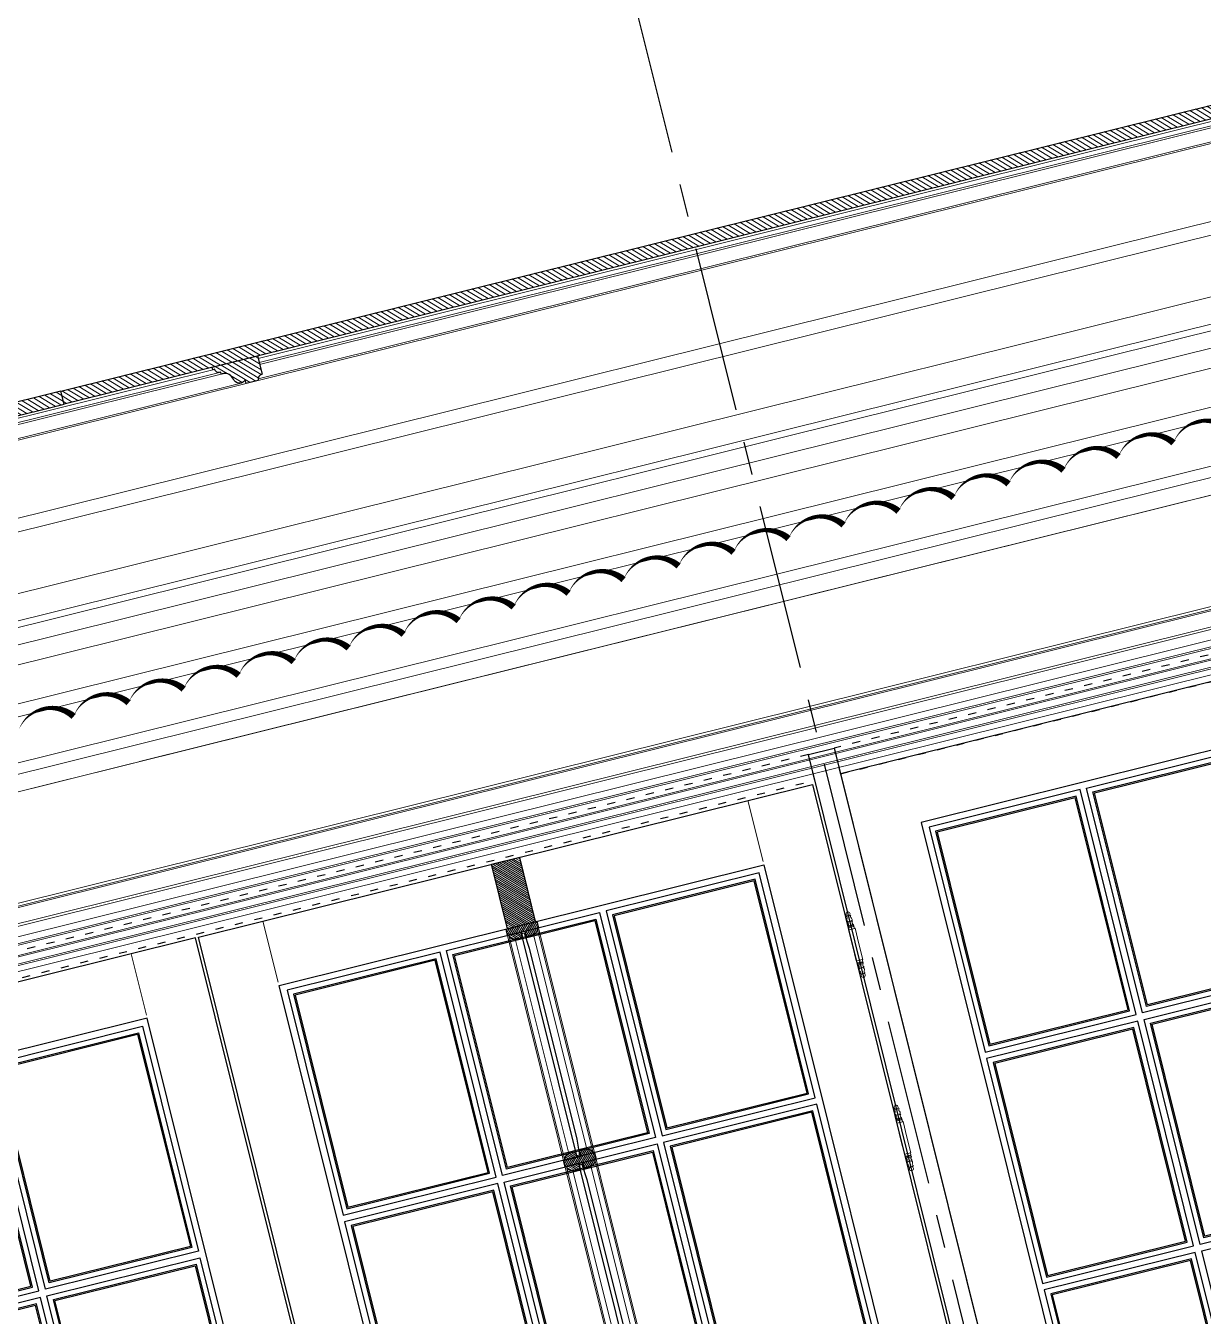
# Model space of a CAD drawing. Header units: inches. Extents: x 122939 to 389145, y 29603 to 574065.
# Drawn here: x 337216 to 338989, y 515666 to 517609 of the extents above; entities that cross this region are included whole.
import ezdxf

# ---------------------------------------------------------------- set-up
doc = ezdxf.new("R2010")
doc.units = ezdxf.units.IN
doc.header["$MEASUREMENT"] = 0
doc.linetypes.add('ACAD_ISO03W100', pattern=[30, 12, -18])
doc.linetypes.add('CENTER', pattern=[2, 1.25, -0.25, 0.25, -0.25])
doc.layers.add('CQ Grg Gypsum', color=41, linetype='Continuous')
doc.layers.add('hatch', color=8, linetype='Continuous')
doc.layers.add('CQ gypsum 2', color=42, linetype='Continuous', lineweight=0)
doc.layers.add('CQ Gypsum Hatch', color=8, linetype='Continuous', lineweight=20)
pattern_1 = [(135, (0, 0), (-4.419417382415923, -4.41941738241592), [])]
pattern_2 = [(135, (-731.5624121256333, 902.8979244012171), (-1.767766952966369, -1.767766952966369), [])]
pattern_3 = [(135, (-484.0624121256315, 791.2379308583695), (-1.767766952966369, -1.767766952966369), [])]

# ---------------------------------------------------------------- blocks, each defined once
blk = doc.blocks.new('section ceiling c and d')
at = {"layer": 'CQ Gypsum Hatch'}
h = blk.add_hatch(dxfattribs=at)
h.set_pattern_fill('ANSI31', color=256, scale=50, angle=89.99999999999999, style=0)
h.set_pattern_definition(pattern_1)
h.paths.add_polyline_path([(233496.9999999944, -77495.99998771946), (233496.9999999944, -77475.99998771911), (230606.9172413638, -77475.99998771946), (230606.917241364, -77495.99998771946)])
h = blk.add_hatch(dxfattribs=at)
h.set_pattern_fill('ANSI31', color=256, scale=50, angle=89.99999999999999, style=0)
h.set_pattern_definition(pattern_1)
h.paths.add_polyline_path([(233496.9999999944, -77495.99998771911), (233496.9999999944, -77475.99998771911), (236387.0827586252, -77475.99998771964), (236387.082758625, -77495.99998771964)])
h = blk.add_hatch(dxfattribs=at)
h.set_pattern_fill('ANSI31', color=256, scale=50, angle=89.99999999999999, style=0)
h.set_pattern_definition([(135, (-1970.082758630422, -2.095475792884827e-09), (-4.419417382415923, -4.41941738241592), [])])
edge = h.paths.add_edge_path()
edge.add_line((233796.999999994, -77495.99998620548), (233796.9999999939, -77524.37417744893))
edge.add_arc((233796.9999999937, -77532.18667744903), 7.812499999999999, 89.9999999999839, 179.9999999999839)
edge.add_line((233789.1874999942, -77532.18667744903), (233770.4374999942, -77532.186677449))
edge.add_line((233770.4374999939, -77532.18667744892), (233770.4374999939, -77525.93667744889))
edge.add_arc((233763.4244095796, -77521.18439792958), 8.471575873886328, 269.2454723607782, 325.8772603763292, ccw=False)
edge.add_arc((233763.3769192867, -77519.8217148002), 9.8337331454836, 200.3020027309789, 269.62670473501373, ccw=False)
edge.add_arc((233711.1164921593, -77537.37203852087), 45.30040932053804, 18.18592639775025, 30.09764001402735)
edge.add_arc((233741.5624717535, -77519.57261538715), 10.03429423482947, 29.3458222726193, 84.05153147357571)
edge.add_arc((233738.5304368192, -77545.49400170404), 36.13183004922327, 83.52922315540752, 91.62468517509228)
edge.add_line((233737.5060161276, -77509.37669691897), (233737.5060161276, -77506.42338870215))
edge.add_arc((233738.3554601738, -77482.52190204262), 23.91657625425081, 257.9630168329807, 267.96460009574935, ccw=False)
edge.add_arc((233734.2034305464, -77502.35558701225), 3.653872664903471, 198.8512363217455, 256.7800205599295, ccw=False)
edge.add_arc((233747.2607251386, -77496.48165056092), 17.95877705049954, 190.9931405080333, 203.1300132639854, ccw=False)
edge.add_line((233729.6314912839, -77499.90623620816), (233726.506491284, -77499.9062362081))
edge.add_line((233726.5064912841, -77499.90623620793), (233726.5064912841, -77495.9999862079))
edge.add_line((233726.5064912842, -77495.99998620816), (233796.9999999943, -77495.9999862082))
at = {"layer": 'CQ Grg Gypsum'}
for points, elevation in [([(233496.9999999944, -77495.99998771946), (233496.9999999944, -77475.99998771911), (230606.9172413638, -77475.99998771946), (230606.917241364, -77495.99998771946)], 6.81957297974918e-09), ([(233496.9999999944, -77495.99998771911), (233496.9999999944, -77475.99998771911), (236387.0827586252, -77475.99998771964), (236387.082758625, -77495.99998771964)], -1.118016549531316e-06)]:
    blk.add_lwpolyline(points, close=True, dxfattribs=dict(at, elevation=elevation))
at = {"layer": 'CQ Grg Gypsum', "elevation": 4.172064042733835e-07}
blk.add_lwpolyline([(233796.9999999944, -77495.99998771917), (233796.9999999943, -77524.37417896272, 0.4142135623730696), (233789.1874999946, -77532.18667896243), (233770.4374999948, -77532.18667896243), (233770.4374999946, -77525.93667896232, -0.2522580878900783), (233763.3128506931, -77529.65524074773, -0.3120623172866313), (233754.1540890424, -77523.2337113092, 0.0520215070008044), (233750.3091413721, -77514.65501266997, 0.2433378965035784), (233742.6023653426, -77509.59235226968, 0.0353378151643051), (233737.5060161277, -77509.37669843255), (233737.5060161276, -77506.42339021526, -0.0436678643667718), (233733.3678251281, -77505.91263070132, -0.2582860905383594), (233730.7455490613, -77503.5361989967, -0.0530066584703844), (233729.6314912845, -77499.90623772179), (233726.5064912841, -77499.90623772144), (233726.5064912846, -77495.99998772144), (233796.9999999946, -77495.99998772121)], format="xyb", dxfattribs=at)
blk = doc.blocks.new('french door panel')
at = {"lineweight": 0}
h = blk.add_hatch(dxfattribs=at)
h.set_pattern_fill('ANSI31', color=8, scale=20, angle=90)
h.set_pattern_definition(pattern_2)
edge = h.paths.add_edge_path()
edge.add_line((6357.984471745129, 4229.229499793187), (6357.984471745129, 4129.229499793187))
edge.add_line((6357.984471745129, 4129.229499793187), (6401.984471745129, 4129.229499793187))
edge.add_line((6401.984471745129, 4129.229499793187), (6401.984471745129, 4228.793211033593))
edge.add_line((6401.984471745129, 4228.793211033593), (6357.984471745129, 4228.793211033593))
h = blk.add_hatch(dxfattribs=at)
h.set_pattern_fill('ANSI31', color=8, scale=20)
h.set_pattern_definition([(45, (-731.5624121256333, 902.8979244012171), (-1.767766952966369, 1.767766952966369), [])])
h.paths.add_polyline_path([(6393.984471745129, 4109.229499793187), (6393.984471745129, 4111.229499793189, 0.4142135623731283), (6401.984471745128, 4119.229499793187), (6403.984471745135, 4119.229499793189), (6403.984471745126, 4129.229499793187), (6355.984471745129, 4129.229499793187), (6355.984471745129, 4119.229499793189), (6382.984471745129, 4119.229499793189), (6382.984471745103, 4109.229499793184)])
h = blk.add_hatch(dxfattribs=at)
h.set_pattern_fill('ANSI31', color=8, scale=20, angle=90)
h.set_pattern_definition(pattern_2)
h.paths.add_polyline_path([(6376.984471745127, 4109.229499793187), (6376.98447174513, 4119.229499793183), (6357.984471745131, 4119.229499793189, 0.4142135623732948), (6365.984471745129, 4111.229499793189), (6365.984471745129, 4109.229499793187)])
h = blk.add_hatch(dxfattribs=at)
h.set_pattern_fill('ANSI31', color=8, scale=20)
h.set_pattern_definition([(45, (-484.0624121256315, 791.2379308583695), (-1.767766952966369, 1.767766952966369), [])])
edge = h.paths.add_edge_path()
edge.add_line((6355.984471745131, 3760.069506375288), (6382.984471745098, 3760.069506375285))
edge.add_line((6382.984471745098, 3760.069506375285), (6382.984471745101, 3750.069506375282))
edge.add_line((6382.984471745101, 3750.069506375282), (6393.984471745131, 3750.069506375282))
edge.add_line((6393.984471745131, 3750.069506375282), (6393.984471745131, 3752.069506375284))
edge.add_arc((6393.984471745132, 3760.069506375282), 7.999999999998181, 269.9999999999935, 360)
edge.add_line((6401.984471745131, 3760.069506375282), (6403.984471745131, 3760.069506375284))
edge.add_line((6403.984471745131, 3760.069506375284), (6403.984471745129, 3770.069506375282))
edge.add_line((6403.984471745129, 3770.069506375282), (6401.984471745131, 3770.069506375282))
edge.add_arc((6393.984471745131, 3770.069506375282), 8, 360, 450)
edge.add_line((6393.984471745131, 3778.069506375282), (6393.984471745131, 3780.069506375285))
edge.add_line((6393.984471745131, 3780.069506375285), (6382.984471745096, 3780.069506375281))
edge.add_line((6382.984471745096, 3780.069506375281), (6382.984471745101, 3770.069506375282))
edge.add_line((6382.984471745101, 3770.069506375282), (6355.984471745134, 3770.069506375278))
edge.add_line((6355.984471745134, 3770.069506375278), (6355.984471745131, 3760.069506375288))
h = blk.add_hatch(dxfattribs=at)
h.set_pattern_fill('ANSI31', color=8, scale=20, angle=90)
h.set_pattern_definition(pattern_3)
edge = h.paths.add_edge_path()
edge.add_line((6357.984471745131, 3770.069506375279), (6376.984471745131, 3770.069506375285))
edge.add_line((6376.984471745131, 3770.069506375285), (6376.984471745128, 3780.069506375281))
edge.add_line((6376.984471745128, 3780.069506375281), (6365.98447174513, 3780.069506375281))
edge.add_line((6365.98447174513, 3780.069506375281), (6365.98447174513, 3778.069506375279))
edge.add_arc((6365.984471745128, 3770.069506375283), 7.999999999996362, 449.999999999987, 540.000000000013)
h = blk.add_hatch(dxfattribs=at)
h.set_pattern_fill('ANSI31', color=8, scale=20, angle=90)
h.set_pattern_definition(pattern_3)
edge = h.paths.add_edge_path()
edge.add_line((6357.984471745131, 3760.069506375286), (6376.984471745131, 3760.069506375281))
edge.add_line((6376.984471745131, 3760.069506375281), (6376.984471745128, 3750.069506375285))
edge.add_line((6376.984471745128, 3750.069506375285), (6365.98447174513, 3750.069506375285))
edge.add_line((6365.98447174513, 3750.069506375285), (6365.98447174513, 3752.069506375286))
edge.add_arc((6365.984471745128, 3760.069506375283), 7.999999999996362, 179.999999999987, 270.000000000013, ccw=False)
at = {"color": 8, "lineweight": 0}
for p, q in [((6003.734473446855, 4134.229499543302, -1.316455139054646e-09), (6003.734473446855, 4229.229499793187, -1.316455139054646e-09)), ((6756.234470043382, 4134.229499543302, -1.316455139054646e-09), (6756.234470043382, 4229.229499793187, -1.316455139054646e-09)), ((6355.984471745119, 1974.269500711855), (6355.984471745129, 4119.229499793189, -1.38554750225145e-09)), ((6357.984471745131, 4119.229499793189, -1.38554750225145e-09), (6357.984471745131, 3770.069506375279, -1.746497590247569e-09)), ((6365.984471745129, 4109.229499793187, -1.38554750225145e-09), (6365.984471745129, 3778.069506375281, -1.746497590247569e-09)), ((6393.984471745129, 4109.229499793187, -1.38554750225145e-09), (6393.984471745129, 3778.069506375284, -1.746497590247569e-09)), ((6401.984471745128, 4119.229499793189, -1.38554750225145e-09), (6401.984471745128, 3770.069506375286, -1.746497590247569e-09)), ((6403.984471745125, 1974.269500711855), (6403.984471745135, 4119.229499793189, -1.38554750225145e-09)), ((6357.984471745131, 3760.069506375289, -1.746497590247569e-09), (6357.984471745131, 3410.909506375281)), ((6365.984471745129, 3752.069506375288, -1.746497590247569e-09), (6365.984471745129, 3418.909506375282)), ((6393.984471745129, 3752.069506375286, -1.746497590247569e-09), (6393.984471745129, 3418.909506375285)), ((6401.984471745128, 3760.069506375286, -1.746497590247569e-09), (6401.984471745128, 3410.909506375285))]:
    blk.add_line(p, q, dxfattribs=at)
at = {"color": 0, "lineweight": -2}
for points, elevation in [([(5903.734471745119, 4229.229499793187), (6856.234471745119, 4229.229499793187), (6856.234471745119, 1662.229499795234), (5903.734471745119, 1662.229499795234)], -4.618491674171499e-10), ([(6003.734471745119, 4129.229499793187), (6756.234471745119, 4129.229499793187), (6756.234471745119, 1964.269500711857), (6003.734471745119, 1964.269500711858)], -4.618491674171499e-10), ([(6251.234471414366, 4119.229506375292), (6013.734471539294, 4119.229506375292), (6013.734466206621, 3770.06950637528), (6251.234466081693, 3770.06950637528)], -4.300424503255624e-10), ([(6243.234471414362, 4111.229506375288), (6021.734471539297, 4111.229506375288), (6021.734466206624, 3778.069506375284), (6243.234466081689, 3778.069506375284)], -4.300424503255624e-10), ([(6241.23447141436, 4109.229506375286), (6023.734471539299, 4109.229506375286), (6023.734466206626, 3780.069506375286), (6241.234466081687, 3780.069506375286)], -4.300424503255624e-10), ([(6261.234471414356, 4119.229506375292), (6498.734471289428, 4119.229506375292), (6498.734465956755, 3770.06950637528), (6261.234466081683, 3770.06950637528)], -4.300424503255624e-10), ([(6269.23447141436, 4111.229506375288), (6490.734471289425, 4111.229506375288), (6490.734465956752, 3778.069506375284), (6269.234466081687, 3778.069506375284)], -4.300424503255624e-10), ([(6271.234471414362, 4109.229506375286), (6488.734471289423, 4109.229506375286), (6488.73446595675, 3780.069506375286), (6271.234466081689, 3780.069506375286)], -4.300424503255624e-10), ([(6746.234471414369, 4119.229506375292), (6508.734471539297, 4119.229506375292), (6508.734466206624, 3770.06950637528), (6746.234466081696, 3770.06950637528)], -4.300424503255624e-10), ([(6738.234471414366, 4111.229506375288), (6516.734471539301, 4111.229506375288), (6516.734466206628, 3778.069506375284), (6738.234466081693, 3778.069506375284)], -4.300424503255624e-10), ([(6736.234471414364, 4109.229506375286), (6518.734471539303, 4109.229506375286), (6518.73446620663, 3780.069506375286), (6736.234466081691, 3780.069506375286)], -4.300424503255624e-10), ([(6251.234471414366, 3760.06950637529), (6013.734471539295, 3760.06950637529), (6013.734466206622, 3410.909506375278), (6251.234466081693, 3410.909506375278)], -4.300424503255624e-10), ([(6243.234471414363, 3752.069506375286), (6021.734471539298, 3752.069506375286), (6021.734466206625, 3418.909506375282), (6243.23446608169, 3418.909506375282)], -4.300424503255624e-10), ([(6261.234471414357, 3760.06950637529), (6498.734471289429, 3760.06950637529), (6498.734465956756, 3410.909506375278), (6261.234466081684, 3410.909506375278)], -4.300424503255624e-10), ([(6269.234471414361, 3752.069506375286), (6490.734471289426, 3752.069506375286), (6490.734465956753, 3418.909506375282), (6269.234466081688, 3418.909506375282)], -4.300424503255624e-10), ([(6746.23447141437, 3760.06950637529), (6508.734471539298, 3760.06950637529), (6508.734466206625, 3410.909506375278), (6746.234466081697, 3410.909506375278)], -4.300424503255624e-10), ([(6738.234471414366, 3752.069506375286), (6516.734471539302, 3752.069506375286), (6516.734466206629, 3418.909506375282), (6738.234466081693, 3418.909506375282)], -4.300424503255624e-10), ([(6241.234471414361, 3750.069506375285), (6023.7344715393, 3750.069506375285), (6023.734466206627, 3420.909506375284), (6241.234466081688, 3420.909506375284)], -4.300424503255624e-10), ([(6271.234471414363, 3750.069506375285), (6488.734471289424, 3750.069506375285), (6488.734465956751, 3420.909506375284), (6271.23446608169, 3420.909506375284)], -4.300424503255624e-10), ([(6736.234471414365, 3750.069506375285), (6518.734471539304, 3750.069506375285), (6518.734466206631, 3420.909506375284), (6736.234466081692, 3420.909506375284)], -4.300424503255624e-10)]:
    blk.add_lwpolyline(points, close=True, dxfattribs=dict(at, elevation=elevation))
at = {"color": 8, "lineweight": -2, "elevation": -1.38554750225145e-09}
blk.add_lwpolyline([(6357.984471745129, 4229.229499793187), (6357.984471745129, 4129.229499793187), (6401.984471745129, 4129.229499793187), (6401.984471745129, 4228.793211033593), (6357.984471745129, 4228.793211033593)], dxfattribs=at)
at = {"color": 8, "lineweight": -2}
for points, elevation in [([(6355.984471745129, 4119.229499793189), (6355.984471745129, 4129.229499793187), (6403.984471745126, 4129.229499793187), (6403.984471745135, 4119.229499793189), (6401.984471745128, 4119.229499793187, -0.4142135623731283), (6393.984471745129, 4111.229499793189), (6393.984471745129, 4109.229499793187), (6382.984471745103, 4109.229499793184), (6382.984471745129, 4119.229499793189), (6355.984471745129, 4119.229499793189)], -1.38554750225145e-09), ([(6357.984471745131, 4119.229499793189), (6376.98447174513, 4119.229499793183), (6376.984471745127, 4109.229499793187), (6365.984471745129, 4109.229499793187), (6365.984471745129, 4111.229499793189, -0.4142135623732282), (6357.984471745131, 4119.229499793187, 1)], -1.38554750225145e-09), ([(6357.984471745131, 3770.069506375281), (6376.984471745131, 3770.069506375286), (6376.984471745128, 3780.069506375283), (6365.98447174513, 3780.069506375283), (6365.98447174513, 3778.069506375281, 0.4142135623732282), (6357.984471745131, 3770.069506375283, -1)], -1.284648422830419e-09), ([(6357.984471745131, 3760.069506375288), (6376.984471745131, 3760.069506375283), (6376.984471745128, 3750.069506375286), (6365.98447174513, 3750.069506375286), (6365.98447174513, 3752.069506375288, -0.4142135623732282), (6357.984471745131, 3760.069506375286, 1)], -1.284648422830419e-09)]:
    blk.add_lwpolyline(points, format="xyb", dxfattribs=dict(at, elevation=elevation))
at = {"color": 8}
for points, elevation in [([(6383.15180173263, 3796.317487521756), (6381.15180173263, 3772.069506375279), (6377.15180173263, 3772.069506375279), (6377.15180173263, 4117.229499793187), (6381.15180173263, 4117.229499793187), (6383.15180173263, 4092.98151864671)], -1.38554750225145e-09), ([(6383.151801732558, 3437.157487646708), (6381.151801732558, 3412.909506500231), (6377.151801732558, 3412.909506500231), (6377.151801732558, 3758.069506375286), (6381.151801732558, 3758.069506375286), (6383.151801732558, 3733.82152522881)], -9.236983348342998e-10)]:
    blk.add_lwpolyline(points, close=True, dxfattribs=dict(at, elevation=elevation))
at = {"color": 8, "lineweight": -2, "elevation": -9.236983348342998e-10}
blk.add_lwpolyline([(6355.984471745131, 3770.069506375279), (6382.984471745098, 3770.069506375283), (6382.984471745101, 3780.069506375286), (6393.984471745131, 3780.069506375286), (6393.984471745131, 3778.069506375284, -0.4142135623730951), (6401.984471745131, 3770.069506375286), (6403.984471745131, 3770.069506375284), (6403.984471745129, 3760.069506375286), (6401.984471745131, 3760.069506375286, -0.4142135623730951), (6393.984471745131, 3752.069506375286), (6393.984471745131, 3750.069506375283), (6382.984471745096, 3750.069506375286), (6382.984471745101, 3760.069506375286), (6355.984471745134, 3760.069506375289)], format="xyb", close=True, dxfattribs=at)
blk = doc.blocks.new('french door fixed panel')
at = {"color": 0, "lineweight": -2}
for points, elevation in [([(7599.935649247956, 4234.229499793146), (6901.234471745149, 4234.229499793204), (6901.234471745265, 1662.229499795183), (7599.935649248131, 1662.229499795183)], -4.618491674171499e-10), ([(7499.935649247956, 4134.229499793204), (7001.234471745032, 4134.229499793204), (7001.234471745091, 1969.269500711875), (7499.935649247956, 1969.269500711875)], -4.618491674171499e-10), ([(7245.585068201472, 4124.229506375326), (7011.234471539326, 4124.229506375326), (7011.234466206573, 3775.069506375294), (7245.585062868835, 3775.069506375352)], -4.300424503262887e-10), ([(7255.585068201472, 4124.229506375326), (7489.935664863675, 4124.229506375326), (7489.935670196312, 3775.069506375294), (7255.585073534166, 3775.069506375294)], -4.300424503262887e-10), ([(7237.585068201413, 4116.229506375326), (7019.234471539268, 4116.229506375326), (7019.234466206573, 3783.069506375294), (7237.585062868835, 3783.069506375352)], -4.300424503262887e-10), ([(7235.585068201472, 4114.229506375326), (7021.234471539326, 4114.229506375326), (7021.234466206632, 3785.069506375294), (7235.585062868835, 3785.069506375294)], -4.300424503262887e-10), ([(7263.585068201472, 4116.229506375326), (7481.935664863675, 4116.229506375268), (7481.935670196312, 3783.069506375352), (7263.585073534108, 3783.069506375294)], -4.300424503262887e-10), ([(7265.585068201472, 4114.229506375326), (7479.935664863617, 4114.229506375268), (7479.93567019637, 3785.069506375294), (7265.585073534108, 3785.069506375294)], -4.300424503262887e-10), ([(7245.585068201472, 3765.069506375352), (7011.234471539268, 3765.069506375294), (7011.234466206632, 3415.909506375319), (7245.585062868835, 3415.909506375319)], -4.300424503262887e-10), ([(7237.585068201472, 3757.069506375352), (7019.234471539268, 3757.069506375294), (7019.234466206573, 3423.909506375261), (7237.585062868835, 3423.909506375319)], -4.300424503262887e-10), ([(7235.585068201472, 3755.069506375294), (7021.234471539268, 3755.069506375294), (7021.23446620669, 3425.909506375261), (7235.585062868835, 3425.909506375261)], -4.300424503262887e-10), ([(7255.585068201472, 3765.069506375294), (7489.935664863675, 3765.069506375352), (7489.93567019637, 3415.909506375319), (7255.585073534108, 3415.909506375261)], -4.300424503262887e-10), ([(7263.585068201472, 3757.069506375352), (7481.935664863675, 3757.069506375294), (7481.93567019637, 3423.909506375319), (7263.585073534108, 3423.909506375319)], -4.300424503262887e-10), ([(7265.585068201472, 3755.069506375294), (7479.935664863617, 3755.069506375294), (7479.93567019637, 3425.909506375319), (7265.585073534166, 3425.909506375261)], -4.300424503262887e-10), ([(7245.585068201472, 3405.909506375378), (7011.234471539268, 3405.909506375378), (7011.234466206632, 3056.749506375287), (7245.585062868777, 3056.749506375287)], -4.300424503262887e-10), ([(7255.585068201472, 3405.909506375319), (7489.935664863675, 3405.909506375319), (7489.93567019637, 3056.749506375287), (7255.585073534166, 3056.749506375345)], -4.300424503262887e-10), ([(7237.585068201472, 3397.909506375319), (7019.234471539268, 3397.909506375319), (7019.234466206632, 3064.749506375345), (7237.585062868835, 3064.749506375345)], -4.300424503262887e-10), ([(7235.585068201472, 3395.909506375261), (7021.234471539268, 3395.909506375319), (7021.234466206573, 3066.749506375345), (7235.585062868777, 3066.749506375229)], -4.300424503262887e-10)]:
    blk.add_lwpolyline(points, close=True, dxfattribs=dict(at, elevation=elevation))
blk = doc.blocks.new('hinge paumelle')
at = {"color": 0, "lineweight": 0}
for p, q in [((3515.297846339664, 5242.200949064212), (3523.774750723701, 5242.200949064212)), ((3516.195832499341, 5246.861111220753), (3522.876764564023, 5246.861111220753)), ((3516.195832499341, 5245.520244834039), (3522.876764564023, 5245.520244834039)), ((3515.297846339664, 5193.955579129092), (3523.774750723701, 5193.955579129092)), ((3516.195832499341, 5190.636283359267), (3522.876764564023, 5190.636283359267)), ((3516.195832499341, 5189.295416972553), (3522.876764564023, 5189.295416972553))]:
    blk.add_line(p, q, dxfattribs=at)
for points in [[(3519.536298531682, 5248.362590053672), (3515.297846339664, 5248.362590053672), (3515.297846339664, 5246.861111220753), (3516.195832499341, 5246.861111220753), (3516.195832499341, 5245.520244834039), (3515.297846339664, 5245.520244834039), (3515.297846339664, 5242.200949064212), (3514.536298531682, 5242.200949064212), (3514.536298531682, 5218.078264096653)], [(3519.536298531682, 5248.362590053672), (3523.774750723701, 5248.362590053672), (3523.774750723701, 5246.861111220753), (3522.876764564023, 5246.861111220753), (3522.876764564023, 5245.520244834039), (3523.774750723701, 5245.520244834039), (3523.774750723701, 5242.200949064212), (3524.536298531682, 5242.200949064212), (3524.536298531682, 5218.078264096653)], [(3519.536298531682, 5187.793938139633), (3515.297846339664, 5187.793938139633), (3515.297846339664, 5189.295416972553), (3516.195832499341, 5189.295416972553), (3516.195832499341, 5190.636283359267), (3515.297846339664, 5190.636283359267), (3515.297846339664, 5193.955579129092), (3514.536298531682, 5193.955579129092), (3514.536298531682, 5218.078264096653)], [(3519.536298531682, 5187.793938139633), (3523.774750723701, 5187.793938139633), (3523.774750723701, 5189.295416972553), (3522.876764564023, 5189.295416972553), (3522.876764564023, 5190.636283359267), (3523.774750723701, 5190.636283359267), (3523.774750723701, 5193.955579129092), (3524.536298531682, 5193.955579129092), (3524.536298531682, 5218.078264096653)]]:
    blk.add_lwpolyline(points, dxfattribs=at)
for points in [[(3519.536298531682, 5254.020558116275), (3515.297846339664, 5254.020558116275, -0.1974194546054029), (3516.7019059398, 5250.728199974506, -0.3095970445515397), (3515.297846339664, 5248.362590053672), (3519.536298531682, 5248.362590053672)], [(3519.536298531682, 5262.813310367163), (3515.750347845355, 5262.813310367163, -0.4040636116031261), (3516.11575677733, 5258.527174588247, 0.5080170375045381), (3517.385165701918, 5254.020558116275), (3519.536298531682, 5254.020558116275)], [(3519.536298531682, 5262.813310367163), (3523.322249218009, 5262.813310367163, 0.4040636116031261), (3522.956840286035, 5258.527174588247, -0.5080170375045381), (3521.687431361447, 5254.020558116275), (3519.536298531682, 5254.020558116275)], [(3519.536298531682, 5254.020558116275), (3523.774750723701, 5254.020558116275, 0.1974194546054029), (3522.370691123564, 5250.728199974506, 0.3095970445515397), (3523.774750723701, 5248.362590053672), (3519.536298531682, 5248.362590053672)], [(3519.536298531682, 5182.13597007703), (3515.297846339664, 5182.13597007703, 0.1974194546054029), (3516.7019059398, 5185.428328218798, 0.3095970445515397), (3515.297846339664, 5187.793938139633), (3519.536298531682, 5187.793938139633)], [(3519.536298531682, 5173.343217826142), (3515.750347845355, 5173.343217826142, 0.4040636116031261), (3516.11575677733, 5177.629353605058, -0.5080170375045381), (3517.385165701918, 5182.13597007703), (3519.536298531682, 5182.13597007703)], [(3519.536298531682, 5182.13597007703), (3523.774750723701, 5182.13597007703, -0.1974194546054029), (3522.370691123564, 5185.428328218798, -0.3095970445515397), (3523.774750723701, 5187.793938139633), (3519.536298531682, 5187.793938139633)], [(3519.536298531682, 5173.343217826142), (3523.322249218009, 5173.343217826142, -0.4040636116031261), (3522.956840286035, 5177.629353605058, 0.5080170375045381), (3521.687431361447, 5182.13597007703), (3519.536298531682, 5182.13597007703)]]:
    blk.add_lwpolyline(points, format="xyb", dxfattribs=at)
for centre, start, end in [((3519.536298531682, 5265.711992102841), 287.5594804702311, 252.440519529769), ((3519.536298531682, 5170.444536090465), 107.559480470231, 72.440519529769)]:
    blk.add_arc(centre, 3.04034903303708, start, end, dxfattribs=at)

msp = doc.modelspace()

# ---------------------------------------------------------------- linework, layer by layer
at = {"color": 2}
msp.add_lwpolyline([(337205.6641652965, 516548.4703281547, 0, 10, -0.52056705), (337288.4588426499, 516569.1640609234, 0, 10, -0.52056705), (337371.2583423798, 516589.7761676513, 0, 10, -0.52056705), (337454.0928071792, 516610.282762501, 0, 10, -0.52056705), (337536.8890280466, 516630.9717174929, 0, 10, -0.52056705), (337619.6882235534, 516651.5853902801, 0, 10, -0.52056705), (337702.521481455, 516672.0951373746, 0, 10, -0.52056705), (337785.3192282621, 516692.7793021665, 0, 10, -0.52056705), (337868.1181253046, 516713.39456114, 0, 10, -0.52056705), (337950.9501878477, 516733.9074522859, 0, 10, -0.52056705), (338033.7494428621, 516754.5868148688, 0, 10, -0.52056705), (338116.5480471571, 516775.2036802793, 0, 10, -0.52056705), (338199.3789260745, 516795.7197067527, 0, 10, -0.52056705), (338282.1796714073, 516816.3942555389, 0, 10, -0.52056705), (338364.9779886298, 516837.0127477526, 0, 10, -0.52056705), (338447.8076958462, 516857.5319002997, 0, 10, -0.52056705), (338530.6099134539, 516878.2016241298, 0, 10, -0.52056705), (338613.4079492374, 516898.8217636198, 0, 10, -0.52056705), (338696.236496867, 516919.3440324592, 0, 10, -0.52056705), (338779.0401685532, 516940.0089206086, 0, 10, -0.52056705), (338861.83792849, 516960.6307279473, 0, 10, -0.52056705), (338944.665328835, 516981.156102771, 0, 10, -0.52056705), (339027.4704362524, 517001.8161449565, 0, 10, -0.52056705)], format="xyseb", dxfattribs=at)
at = {"color": 0, "linetype": 'ACAD_ISO03W100'}
for points, elevation in [([(339735.3308805446, 514148.3620989379), (339774.1475311858, 514158.0196158566), (339142.2669275069, 516697.7499467736), (338433.6056361833, 516521.4362180622), (338443.263153102, 516482.6195674215), (339113.1077937844, 516649.2757792141)], -0.006373246402415971), ([(338394.7889855425, 516511.7787011436), (336532.104154351, 516048.345870788), (336541.7616712697, 516009.5292201473), (338404.4465024612, 516472.9620505028), (338404.4465024612, 516472.9620505028), (338394.7889855425, 516511.7787011436)], 3.493377764042516e-07)]:
    msp.add_lwpolyline(points, close=True, dxfattribs=dict(at, elevation=elevation))
at = {"color": 0, "elevation": 0.002134737326561847}
msp.add_lwpolyline([(339089.6300321586, 513884.664260544), (339050.8133815178, 513875.0067436254), (338394.7889855425, 516511.7787011436), (338433.6056361833, 516521.4362180622)], close=True, dxfattribs=at)
at = {"layer": 'CQ gypsum 2'}
for p, q in [((339998.5299605586, 517562.9238238899, 0.001995015583927913), (334622.263226158, 516225.317768573, 0.001995949740780844)), ((339409.6412084934, 517566.9568074301, 0.001997331480084996), (337566.2489016167, 517108.3239244399, 0.001997331480084996)), ((339421.8888140817, 517563.2881590738, 0.001997331480084996), (337567.8223893784, 517101.9995736518, 0.001997331480084996)), ((339422.6018546837, 517560.4222207412, 0.001997331480084996), (337568.5354299803, 517099.1336353191, 0.001997331480084996)), ((340003.3587190179, 517543.5154985695, 0.001995015583927913), (334627.0919846173, 516205.9094432527, 0.001995949740780844)), ((339460.0662966139, 517546.2379536747, 0.001995796257131191), (335105.7691923782, 516462.8962109205, 0.001996922537525463)), ((339452.7577529864, 517547.0282110606, 0.001995799777806433), (337566.2590862057, 517077.6705387544, 0.001996287738644051)), ((340430.7651005569, 517479.5496227772, 0.001995853726438886), (334279.4883865543, 515949.1223975184, 0.001996922545673597)), ((340078.4610267163, 517469.4571203899, 0.001994997036241295), (334595.4485030532, 516105.2928935478, 0.001995949740780844)), ((340437.8210704883, 517451.1894222166, 0.001995853726438873), (334286.5443564123, 515920.7621969396, 0.001996922545673597)), ((340112.3789502854, 517436.6764178228, 0.001994988605474651), (334580.8456133215, 516060.440294833, 0.001995949740780844)), ((340134.2016548357, 517431.8010136214, 0.001994981860861336), (334563.8516672307, 516045.9073737134, 0.001995949740780844)), ((340503.3663969919, 517408.571235701, 0.001995834813945369), (334243.2443542408, 515851.0634770499, 0.001996922545673597)), ((340513.3491238721, 517391.8031913351, 0.001995833844815007), (334247.6495345769, 515832.907748553, 0.001996922545673597)), ((340609.9868031038, 517346.3445404893, 0.001995805041236645), (334178.5166371755, 515746.2056590812, 0.001996922545673597)), ((340618.9549335992, 517331.4406823777, 0.001995804199610168), (334182.6410324706, 515730.0966878578, 0.001996922545673597)), ((340643.8045351536, 517311.2727873069, 0.001995797709551086), (334170.1389958694, 515700.6357684932, 0.001996922545673597)), ((337510.0884597038, 517087.6354697581, 0.001996360127612341), (337043.3065594418, 516971.5009237658, 0.001996360127612341)), ((337510.8015003057, 517084.7695314256, 0.001996360127612341), (337044.0196000437, 516968.6349854332, 0.001996360127612341)), ((337497.8408541154, 517091.3041181145, 0.001996360127612341), (337052.4071895066, 516980.4809769858, 0.001996360127612341)), ((337540.7408814804, 517071.3216526477, 0.001996360127612341), (337023.8722371443, 516942.7256095836, 0.001996360127612341))]:
    msp.add_line(p, q, dxfattribs=at)
for points, elevation in [([(339192.7952429554, 516950.2641336347), (337387.821811009, 516501.1898016408)], -0.004377558977231261), ([(336300.2900929943, 513499.8268922602), (335699.7964191576, 515913.4031091715), (339193.2954115206, 516782.5797400026), (339793.7890853573, 514369.0035230911)], -0.006374387490455406), ([(336304.4989135595, 513500.8740396865), (335705.0523871491, 515910.2414360326), (339190.1337383817, 516777.3237720111), (339789.5802647921, 514367.9563756649)], -0.006374387490455406), ([(336306.473217825, 513501.365243243), (335707.5178949711, 515908.7583353236), (339188.6506376727, 516774.8582641891), (339787.6059605266, 514367.4651721083)], -0.006374387490455406), ([(336329.1964983257, 513507.0187569352), (335735.8946891641, 515891.6885685151), (339171.5808708642, 516746.4814699962), (339764.8826800258, 514361.8116584161)], -0.006374387490455406), ([(336333.1608054019, 513508.0050698196), (335740.8453091247, 515888.7105743234), (339168.6028766725, 516741.5308500355), (339760.9183729498, 514360.8253455317)], -0.006374387490455406), ([(336347.7448670284, 513511.6335596449), (335759.0578605764, 515877.7550025222), (339157.6473048712, 516723.3182985838), (339746.3343113232, 514357.1968557064)], -0.006374387490455406), ([(336357.6901526303, 513514.107929854), (335771.4775163875, 515870.2840871293), (339150.1763894784, 516710.8986427728), (339736.3890257213, 514354.7224854974)], -0.006374387490455406), ([(336359.9975694846, 513514.6820112583), (335774.359014646, 515868.5507516793), (339148.4430540283, 516708.0171445142), (339734.081608867, 514354.1484040931)], -0.006374387490455406), ([(336374.2981142522, 513518.2399625693), (335792.2175107247, 515857.8081582228), (339137.7004605719, 516690.1586484356), (339719.7810640994, 514350.590452782)], -0.006374387490455406), ([(336376.6055311087, 513518.8140439742), (335795.099008986, 515856.0748227711), (339135.9671251202, 516687.2771501743), (339717.4736472429, 514350.0163713772)], -0.006374387490455406), ([(336386.5516223743, 513521.288614631), (335807.5196709084, 515848.6033021624), (339128.4956045114, 516674.8564882518), (339707.5275559773, 514347.5418007203)], -0.006374387490455406), ([(336388.8599456197, 513521.8629215438), (335810.4023010667, 515846.8692858298), (339126.7615881788, 516671.9738580935), (339705.2192327318, 514346.9674938075)], -0.006374387490455406), ([(336397.3317195962, 513523.9706845568), (335820.9818380561, 515840.5052748663), (339120.3975772154, 516661.3943211041), (339696.7474587554, 514344.8597307945)], -0.006374387490455406), ([(335621.6629493117, 516061.7724689675), (337426.6395272753, 516510.8475836848)], -0.004376301902244832)]:
    msp.add_lwpolyline(points, dxfattribs=dict(at, elevation=elevation))
at = {"layer": 'hatch', "linetype": 'CENTER', "ltscale": 200}
msp.add_line((339445.1753465747, 512372.7768489433, 0.002134737326561847), (337864.1302712245, 518727.5028985101, 0.002134737326561847), dxfattribs=at)

# ---------------------------------------------------------------- block references
at = {"color": 0, "rotation": 13.97142328298569}
for name, p in [('french door fixed panel', (332768.5341011812, 510707.2837072553, 0.002134737788411015)), ('french door panel', (332768.5341011812, 510707.2837072553, 0.002134737788411015)), ('hinge paumelle', (336310.4774371154, 510311.8973813597, 0.002134737326561847)), ('hinge paumelle', (336382.9088140054, 510020.772501554, 0.002134737326561847))]:
    msp.add_blockref(name, p, dxfattribs=at)
at = {"color": 0, "xscale": -1, "rotation": 13.97142328298562}
msp.add_blockref('french door panel', (344222.3563426891, 513556.9752765885, 0.002134737788411015), dxfattribs=at)
at = {"layer": 'CQ Grg Gypsum', "color": 0, "rotation": 13.97142328298569}
msp.add_blockref('section ceiling c and d', (91974.42076312043, 535868.0314766474, 0.001995942921208067), dxfattribs=at)

doc.saveas('drawing.dxf')
